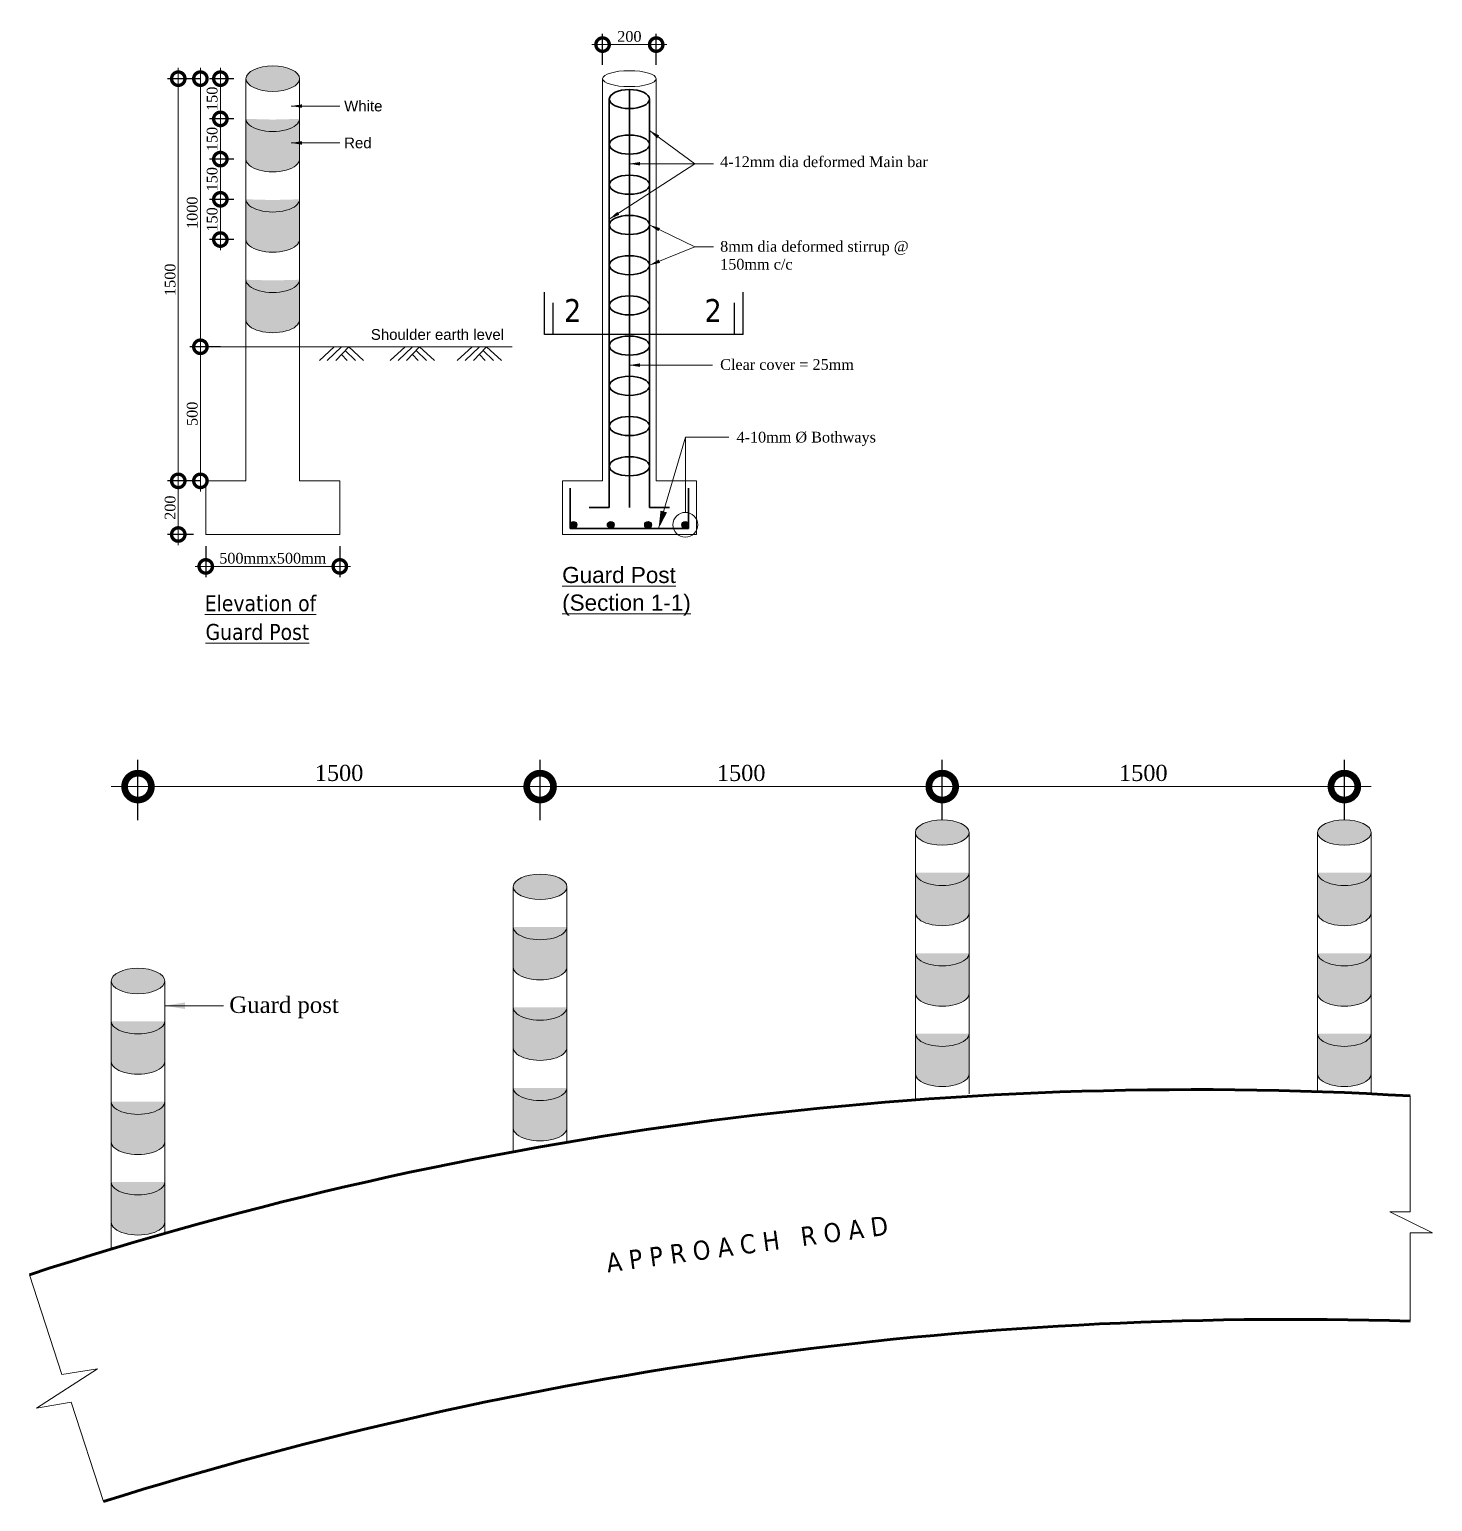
# Model space of a CAD drawing. Header units: millimetres. Extents: x -183654 to -22431, y 150806 to 371175.
# Drawn here: x -31391 to -26157, y 150806 to 156297 of the extents above; entities that cross this region are included whole.
import ezdxf

# ---------------------------------------------------------------- set-up
doc = ezdxf.new("R2010")
doc.units = ezdxf.units.MM
doc.header["$LTSCALE"] = 150
doc.header["$PDMODE"] = 35
doc.linetypes.add('CENTER', pattern=[50.8, 31.75, -6.35, 6.35, -6.35])
for name, color, linetype, lineweight in [('Bar', 5, 'Continuous', 30), ('Dimision', 7, 'Continuous', 9), ('Exta line', 70, 'Continuous', 0), ('Rod', 12, 'Continuous', 35), ('Sign', 1, 'Continuous', 18), ('Structue', 7, 'Continuous', 18), ('Text', 7, 'Continuous', 15)]:
    doc.layers.add(name, color=color, linetype=linetype, lineweight=lineweight)
doc.layers.add('Wall', color=11, linetype='Continuous')
doc.styles.add('ROMANS', font='arial.ttf', dxfattribs={"height": 200})
doc.styles.get("Standard").update_dxf_attribs({"font": 'times.ttf'})
doc.styles.add('STYLE2', font='tahoma.ttf', dxfattribs={"height": 100})
doc.dimstyles.new('ISO-25', dxfattribs={"dimtxt": 75, "dimasz": 50, "dimexe": 75, "dimexo": 45.625, "dimgap": 20, "dimtad": 1, "dimtoh": 1, "dimdec": 1, "dimdsep": 46, "dimtxsty": 'Standard', "dimblk": 'DOT', "dimcen": 300, "dimclrd": 256, "dimclre": 256, "dimclrt": 256, "dimadec": 0, "dimazin": 0, "dimtfac": 1, "dimtdec": 1, "dimtix": 1, "dimtmove": 0, "dimatfit": 3, "dimfxl": 75, "dimlwd": -1, "dimarcsym": 0})

# ---------------------------------------------------------------- blocks, each defined once
blk = doc.blocks.new('e')
at = {"layer": 'Dimision', "ltscale": 50}
for p, q in [((-109, 0), (-219, -102)), ((-54, 0), (-160, -103)), ((0, 0), (-97, -103)), ((0, 0), (110, -102)), ((-54, -58), (-12, -103)), ((-26, -27), (51, -103))]:
    blk.add_line(p, q, dxfattribs=at)
blk = doc.blocks.new('_Dot')
at = {"color": 0, "linetype": 'ByBlock', "lineweight": -2}
blk.add_line((-0.5, 0), (-1, 0), dxfattribs=at)
at = {"color": 0, "linetype": 'ByBlock', "const_width": 0.5}
blk.add_lwpolyline([(-0.25, 0, 1), (0.25, 0, 1)], format="xyb", close=True, dxfattribs=at)
blk = doc.blocks.new('_DotSmall')
at = {"color": 0, "linetype": 'ByBlock', "const_width": 0.5}
blk.add_lwpolyline([(-0.0625, 0, 1), (0.0625, 0, 1)], format="xyb", close=True, dxfattribs=at)
blk = doc.blocks.new('*D11')
at = {"layer": 'Defpoints', "color": 0, "ltscale": 10, "transparency": 16777216}
for p in [(-30583.3, 156113.4), (-30678.9, 155963.4), (-30583.3, 155963.4)]:
    blk.add_point(p, dxfattribs=at)
at = {"layer": 'Dimision', "ltscale": 10, "transparency": 16777216}
blk.add_line((-30678.9, 156153.4), (-30678.9, 155923.4), dxfattribs=at)
at = {"layer": 'Dimision', "lineweight": -2, "ltscale": 10, "transparency": 16777216}
for p, q in [((-30629, 156113.4), (-30718.9, 156113.4)), ((-30629, 155963.4), (-30718.9, 155963.4))]:
    blk.add_line(p, q, dxfattribs=at)
at = {"layer": 'Dimision', "ltscale": 10, "transparency": 16777216, "xscale": 100, "yscale": 100, "zscale": 100}
for p, rotation in [((-30678.9, 156113.4), 90), ((-30678.9, 155963.4), 270)]:
    blk.add_blockref('_DotSmall', p, dxfattribs=dict(at, rotation=rotation))
at = {"layer": 'Dimision', "ltscale": 10, "transparency": 16777216, "insert": (-30709.3, 156038.4), "char_height": 40, "attachment_point": 5, "rotation": 90}
blk.add_mtext('150', dxfattribs=at)
blk = doc.blocks.new('*D3')
at = {"layer": 'Defpoints', "color": 0, "ltscale": 10, "transparency": 16777216}
for p in [(-30583.3, 155963.4), (-30678.9, 155813.4), (-30583.3, 155813.4)]:
    blk.add_point(p, dxfattribs=at)
at = {"layer": 'Dimision', "ltscale": 10, "transparency": 16777216}
blk.add_line((-30678.9, 156003.4), (-30678.9, 155773.4), dxfattribs=at)
at = {"layer": 'Dimision', "lineweight": -2, "ltscale": 10, "transparency": 16777216}
for p, q in [((-30629, 155963.4), (-30718.9, 155963.4)), ((-30629, 155813.4), (-30718.9, 155813.4))]:
    blk.add_line(p, q, dxfattribs=at)
at = {"layer": 'Dimision', "ltscale": 10, "transparency": 16777216, "xscale": 100, "yscale": 100, "zscale": 100}
for p, rotation in [((-30678.9, 155963.4), 90), ((-30678.9, 155813.4), 270)]:
    blk.add_blockref('_DotSmall', p, dxfattribs=dict(at, rotation=rotation))
at = {"layer": 'Dimision', "ltscale": 10, "transparency": 16777216, "insert": (-30709.3, 155888.4), "char_height": 40, "attachment_point": 5, "rotation": 90}
blk.add_mtext('150', dxfattribs=at)
blk = doc.blocks.new('*D4')
at = {"layer": 'Defpoints', "color": 0, "ltscale": 10, "transparency": 16777216}
for p in [(-30583.3, 155813.4), (-30678.9, 155663.4), (-30583.3, 155663.4)]:
    blk.add_point(p, dxfattribs=at)
at = {"layer": 'Dimision', "ltscale": 10, "transparency": 16777216}
blk.add_line((-30678.9, 155853.4), (-30678.9, 155623.4), dxfattribs=at)
at = {"layer": 'Dimision', "lineweight": -2, "ltscale": 10, "transparency": 16777216}
for p, q in [((-30629, 155813.4), (-30718.9, 155813.4)), ((-30629, 155663.4), (-30718.9, 155663.4))]:
    blk.add_line(p, q, dxfattribs=at)
at = {"layer": 'Dimision', "ltscale": 10, "transparency": 16777216, "xscale": 100, "yscale": 100, "zscale": 100}
for p, rotation in [((-30678.9, 155813.4), 90), ((-30678.9, 155663.4), 270)]:
    blk.add_blockref('_DotSmall', p, dxfattribs=dict(at, rotation=rotation))
at = {"layer": 'Dimision', "ltscale": 10, "transparency": 16777216, "insert": (-30709.3, 155738.4), "char_height": 40, "attachment_point": 5, "rotation": 90}
blk.add_mtext('150', dxfattribs=at)
blk = doc.blocks.new('*D5')
at = {"layer": 'Defpoints', "color": 0, "ltscale": 10, "transparency": 16777216}
for p in [(-30583.3, 155663.4), (-30678.9, 155513.4), (-30583.3, 155513.4)]:
    blk.add_point(p, dxfattribs=at)
at = {"layer": 'Dimision', "lineweight": -2, "ltscale": 10, "transparency": 16777216}
for p, q in [((-30629, 155663.4), (-30718.9, 155663.4)), ((-30629, 155513.4), (-30718.9, 155513.4))]:
    blk.add_line(p, q, dxfattribs=at)
at = {"layer": 'Dimision', "ltscale": 10, "transparency": 16777216}
blk.add_line((-30678.9, 155703.4), (-30678.9, 155473.4), dxfattribs=at)
at = {"layer": 'Dimision', "ltscale": 10, "transparency": 16777216, "xscale": 100, "yscale": 100, "zscale": 100}
for p, rotation in [((-30678.9, 155663.4), 90), ((-30678.9, 155513.4), 270)]:
    blk.add_blockref('_DotSmall', p, dxfattribs=dict(at, rotation=rotation))
at = {"layer": 'Dimision', "ltscale": 10, "transparency": 16777216, "insert": (-30709.3, 155588.4), "char_height": 40, "attachment_point": 5, "rotation": 90}
blk.add_mtext('150', dxfattribs=at)
blk = doc.blocks.new('*D6')
at = {"layer": 'Defpoints', "color": 0, "ltscale": 10, "transparency": 16777216}
for p in [(-30726.1, 156113.4), (-30835.9, 154613.4), (-30733.3, 154613.4)]:
    blk.add_point(p, dxfattribs=at)
at = {"layer": 'Dimision', "ltscale": 10, "transparency": 16777216}
blk.add_line((-30835.9, 156153.4), (-30835.9, 154573.4), dxfattribs=at)
at = {"layer": 'Dimision', "lineweight": -2, "ltscale": 10, "transparency": 16777216}
for p, q in [((-30771.7, 156113.4), (-30875.9, 156113.4)), ((-30779, 154613.4), (-30875.9, 154613.4))]:
    blk.add_line(p, q, dxfattribs=at)
at = {"layer": 'Dimision', "ltscale": 10, "transparency": 16777216, "xscale": 100, "yscale": 100, "zscale": 100}
for p, rotation in [((-30835.9, 156113.4), 90), ((-30835.9, 154613.4), 270)]:
    blk.add_blockref('_DotSmall', p, dxfattribs=dict(at, rotation=rotation))
at = {"layer": 'Dimision', "ltscale": 10, "transparency": 16777216, "insert": (-30866.2, 155363.4), "char_height": 40, "attachment_point": 5, "rotation": 90}
blk.add_mtext('1500', dxfattribs=at)
blk = doc.blocks.new('*D7')
at = {"layer": 'Defpoints', "color": 0, "ltscale": 10, "transparency": 16777216}
for p in [(-30733.3, 154613.4), (-30835.9, 154413.4), (-30733.3, 154413.4)]:
    blk.add_point(p, dxfattribs=at)
at = {"layer": 'Dimision', "ltscale": 10, "transparency": 16777216}
blk.add_line((-30835.9, 154653.4), (-30835.9, 154373.4), dxfattribs=at)
at = {"layer": 'Dimision', "lineweight": -2, "ltscale": 10, "transparency": 16777216}
for p, q in [((-30779, 154613.4), (-30875.9, 154613.4)), ((-30779, 154413.4), (-30875.9, 154413.4))]:
    blk.add_line(p, q, dxfattribs=at)
at = {"layer": 'Dimision', "ltscale": 10, "transparency": 16777216, "xscale": 100, "yscale": 100, "zscale": 100}
for p, rotation in [((-30835.9, 154613.4), 90), ((-30835.9, 154413.4), 270)]:
    blk.add_blockref('_DotSmall', p, dxfattribs=dict(at, rotation=rotation))
at = {"layer": 'Dimision', "ltscale": 10, "transparency": 16777216, "insert": (-30866.2, 154513.4), "char_height": 40, "attachment_point": 5, "rotation": 90}
blk.add_mtext('200', dxfattribs=at)
blk = doc.blocks.new('*D12')
at = {"layer": 'Defpoints', "color": 0, "ltscale": 10, "transparency": 16777216}
for p in [(-30733.3, 154438.8), (-30233.3, 154438.8), (-30233.3, 154294.3)]:
    blk.add_point(p, dxfattribs=at)
at = {"layer": 'Dimision', "lineweight": -2, "ltscale": 10, "transparency": 16777216}
for p, q in [((-30733.3, 154369.3), (-30733.3, 154254.3)), ((-30233.3, 154369.3), (-30233.3, 154254.3))]:
    blk.add_line(p, q, dxfattribs=at)
at = {"layer": 'Dimision', "ltscale": 10, "transparency": 16777216}
blk.add_line((-30773.3, 154294.3), (-30193.3, 154294.3), dxfattribs=at)
at = {"layer": 'Dimision', "ltscale": 10, "transparency": 16777216, "xscale": 100, "yscale": 100, "zscale": 100, "rotation": 180}
blk.add_blockref('_DotSmall', (-30733.3, 154294.3), dxfattribs=at)
at = {"layer": 'Dimision', "ltscale": 10, "transparency": 16777216, "xscale": 100, "yscale": 100, "zscale": 100}
blk.add_blockref('_DotSmall', (-30233.3, 154294.3), dxfattribs=at)
at = {"layer": 'Dimision', "ltscale": 10, "transparency": 16777216, "insert": (-30483.3, 154324.6), "char_height": 40, "attachment_point": 5}
blk.add_mtext('500mmx500mm', dxfattribs=at)
blk = doc.blocks.new('*D13')
at = {"layer": 'Defpoints', "color": 0, "ltscale": 10, "transparency": 16777216}
for p in [(-30726.1, 156113.4), (-30753.3, 155113.4), (-30510.3, 155113.4)]:
    blk.add_point(p, dxfattribs=at)
at = {"layer": 'Dimision', "ltscale": 10, "transparency": 16777216}
blk.add_line((-30753.3, 156153.4), (-30753.3, 155073.4), dxfattribs=at)
at = {"layer": 'Dimision', "lineweight": -2, "ltscale": 10, "transparency": 16777216}
for p, q in [((-30753.3, 156113.4), (-30793.3, 156113.4)), ((-30678.3, 155113.4), (-30793.3, 155113.4))]:
    blk.add_line(p, q, dxfattribs=at)
at = {"layer": 'Dimision', "ltscale": 10, "transparency": 16777216, "xscale": 100, "yscale": 100, "zscale": 100}
for p, rotation in [((-30753.3, 156113.4), 90), ((-30753.3, 155113.4), 270)]:
    blk.add_blockref('_DotSmall', p, dxfattribs=dict(at, rotation=rotation))
at = {"layer": 'Dimision', "ltscale": 10, "transparency": 16777216, "insert": (-30783.6, 155613.4), "char_height": 40, "attachment_point": 5, "rotation": 90}
blk.add_mtext('1000', dxfattribs=at)
blk = doc.blocks.new('*D14')
at = {"layer": 'Defpoints', "color": 0, "ltscale": 10, "transparency": 16777216}
for p in [(-30510.3, 155113.4), (-30753.3, 154613.4), (-30733.3, 154613.4)]:
    blk.add_point(p, dxfattribs=at)
at = {"layer": 'Dimision', "lineweight": -2, "ltscale": 10, "transparency": 16777216}
for p, q in [((-30678.3, 155113.4), (-30793.3, 155113.4)), ((-30753.3, 154613.4), (-30793.3, 154613.4))]:
    blk.add_line(p, q, dxfattribs=at)
at = {"layer": 'Dimision', "ltscale": 10, "transparency": 16777216}
blk.add_line((-30753.3, 155153.4), (-30753.3, 154573.4), dxfattribs=at)
at = {"layer": 'Dimision', "ltscale": 10, "transparency": 16777216, "xscale": 100, "yscale": 100, "zscale": 100}
for p, rotation in [((-30753.3, 155113.4), 90), ((-30753.3, 154613.4), 270)]:
    blk.add_blockref('_DotSmall', p, dxfattribs=dict(at, rotation=rotation))
at = {"layer": 'Dimision', "ltscale": 10, "transparency": 16777216, "insert": (-30783.6, 154863.4), "char_height": 40, "attachment_point": 5, "rotation": 90}
blk.add_mtext('500', dxfattribs=at)
blk = doc.blocks.new('*D8')
at = {"layer": 'Defpoints', "color": 0, "ltscale": 10, "transparency": 16777216}
for p in [(-29486.1, 153473.1), (-30986.1, 153302), (-29486.1, 153302)]:
    blk.add_point(p, dxfattribs=at)
at = {"layer": 'Dimision', "lineweight": -2, "ltscale": 10, "transparency": 16777216}
for p, q in [((-30986.1, 153348.1), (-30986.1, 153573.1)), ((-29486.1, 153348.1), (-29486.1, 153573.1))]:
    blk.add_line(p, q, dxfattribs=at)
at = {"layer": 'Dimision', "ltscale": 10, "transparency": 16777216}
blk.add_line((-31086.1, 153473.1), (-29386.1, 153473.1), dxfattribs=at)
at = {"layer": 'Dimision', "ltscale": 10, "transparency": 16777216, "xscale": 200, "yscale": 200, "zscale": 200, "rotation": 180}
blk.add_blockref('_DotSmall', (-30986.1, 153473.1), dxfattribs=at)
at = {"layer": 'Dimision', "ltscale": 10, "transparency": 16777216, "xscale": 200, "yscale": 200, "zscale": 200}
blk.add_blockref('_DotSmall', (-29486.1, 153473.1), dxfattribs=at)
at = {"layer": 'Dimision', "ltscale": 10, "transparency": 16777216, "insert": (-30236.1, 153523.6), "char_height": 60, "attachment_point": 5}
blk.add_mtext('1500', dxfattribs=at)
blk = doc.blocks.new('*D9')
at = {"layer": 'Defpoints', "color": 0, "ltscale": 10, "transparency": 16777216}
for p in [(-27986.1, 153473.1), (-29486.1, 153302), (-27986.1, 153302.1)]:
    blk.add_point(p, dxfattribs=at)
at = {"layer": 'Dimision', "lineweight": -2, "ltscale": 10, "transparency": 16777216}
for p, q in [((-29486.1, 153348.1), (-29486.1, 153573.1)), ((-27986.1, 153348.1), (-27986.1, 153573.1))]:
    blk.add_line(p, q, dxfattribs=at)
at = {"layer": 'Dimision', "ltscale": 10, "transparency": 16777216}
blk.add_line((-29586.1, 153473.1), (-27886.1, 153473.1), dxfattribs=at)
at = {"layer": 'Dimision', "ltscale": 10, "transparency": 16777216, "xscale": 200, "yscale": 200, "zscale": 200, "rotation": 180}
blk.add_blockref('_DotSmall', (-29486.1, 153473.1), dxfattribs=at)
at = {"layer": 'Dimision', "ltscale": 10, "transparency": 16777216, "xscale": 200, "yscale": 200, "zscale": 200}
blk.add_blockref('_DotSmall', (-27986.1, 153473.1), dxfattribs=at)
at = {"layer": 'Dimision', "ltscale": 10, "transparency": 16777216, "insert": (-28736.1, 153523.6), "char_height": 60, "attachment_point": 5}
blk.add_mtext('1500', dxfattribs=at)
blk = doc.blocks.new('*D10')
at = {"layer": 'Defpoints', "color": 0, "ltscale": 10, "transparency": 16777216}
for p in [(-26486.1, 153473.1), (-27986.1, 153302.1), (-26486.1, 153089.4)]:
    blk.add_point(p, dxfattribs=at)
at = {"layer": 'Dimision', "lineweight": -2, "ltscale": 10, "transparency": 16777216}
for p, q in [((-27986.1, 153348.1), (-27986.1, 153573.1)), ((-26486.1, 153348.1), (-26486.1, 153573.1))]:
    blk.add_line(p, q, dxfattribs=at)
at = {"layer": 'Dimision', "ltscale": 10, "transparency": 16777216}
blk.add_line((-28086.1, 153473.1), (-26386.1, 153473.1), dxfattribs=at)
at = {"layer": 'Dimision', "ltscale": 10, "transparency": 16777216, "xscale": 200, "yscale": 200, "zscale": 200, "rotation": 180}
blk.add_blockref('_DotSmall', (-27986.1, 153473.1), dxfattribs=at)
at = {"layer": 'Dimision', "ltscale": 10, "transparency": 16777216, "xscale": 200, "yscale": 200, "zscale": 200}
blk.add_blockref('_DotSmall', (-26486.1, 153473.1), dxfattribs=at)
at = {"layer": 'Dimision', "ltscale": 10, "transparency": 16777216, "insert": (-27236.1, 153523.6), "char_height": 60, "attachment_point": 5}
blk.add_mtext('1500', dxfattribs=at)
blk = doc.blocks.new('*D17')
at = {"layer": 'Defpoints', "color": 0, "ltscale": 10, "transparency": 16777216}
for p in [(-29053.1, 156240.5), (-29253.1, 156113.4), (-29053.1, 156113.4)]:
    blk.add_point(p, dxfattribs=at)
at = {"layer": 'Dimision', "lineweight": -2, "ltscale": 10, "transparency": 16777216}
for p, q in [((-29253.1, 156165.5), (-29253.1, 156280.5)), ((-29053.1, 156165.5), (-29053.1, 156280.5))]:
    blk.add_line(p, q, dxfattribs=at)
at = {"layer": 'Dimision', "ltscale": 10, "transparency": 16777216}
blk.add_line((-29293.1, 156240.5), (-29013.1, 156240.5), dxfattribs=at)
at = {"layer": 'Dimision', "ltscale": 10, "transparency": 16777216, "xscale": 100, "yscale": 100, "zscale": 100, "rotation": 180}
blk.add_blockref('_DotSmall', (-29253.1, 156240.5), dxfattribs=at)
at = {"layer": 'Dimision', "ltscale": 10, "transparency": 16777216, "xscale": 100, "yscale": 100, "zscale": 100}
blk.add_blockref('_DotSmall', (-29053.1, 156240.5), dxfattribs=at)
at = {"layer": 'Dimision', "ltscale": 10, "transparency": 16777216, "insert": (-29153.1, 156270.8), "char_height": 40, "attachment_point": 5}
blk.add_mtext('200', dxfattribs=at)

msp = doc.modelspace()

# ---------------------------------------------------------------- hatches: boundary and pattern name
at = {"layer": 'Bar'}
for points in [[(-29349.22, 154449.63, 1), (-29374.22, 154449.63, 1)], [(-29235.16, 154449.63, -1), (-29210.16, 154449.63, -1)], [(-29096.1, 154449.63, -1), (-29071.1, 154449.63, -1)], [(-28957.04, 154449.63, -1), (-28932.04, 154449.63, -1)]]:
    msp.add_hatch(color=256, dxfattribs=at).paths.add_polyline_path(points)
at = {"layer": 'Sign', "ltscale": 10}
h = msp.add_hatch(color=256, dxfattribs=at)
edge = h.paths.add_edge_path()
edge.add_ellipse((-30483.34, 156113.44), major_axis=(-100, 0), ratio=0.4738701, start_angle=0, end_angle=360)
h = msp.add_hatch(color=256, dxfattribs=at)
edge = h.paths.add_edge_path()
edge.add_ellipse((-30483.34, 155963.44), major_axis=(-100, 0), ratio=0.4738701, start_angle=0, end_angle=180, ccw=False)
edge.add_line((-30583.34, 155958.2), (-30583.34, 155813.44))
edge.add_ellipse((-30483.34, 155813.44), major_axis=(-100, 0), ratio=0.4738701, start_angle=0, end_angle=180)
edge.add_line((-30383.34, 155813.44), (-30383.34, 155958.2))
h = msp.add_hatch(color=256, dxfattribs=at)
edge = h.paths.add_edge_path()
edge.add_ellipse((-30483.34, 155663.44), major_axis=(-100, 0), ratio=0.4738701, start_angle=0, end_angle=180, ccw=False)
edge.add_line((-30583.34, 155658.2), (-30583.34, 155513.44))
edge.add_ellipse((-30483.34, 155513.44), major_axis=(-100, 0), ratio=0.4738701, start_angle=0, end_angle=180)
edge.add_line((-30383.34, 155513.44), (-30383.34, 155658.2))
h = msp.add_hatch(color=256, dxfattribs=at)
edge = h.paths.add_edge_path()
edge.add_ellipse((-30483.34, 155363.44), major_axis=(-100, 0), ratio=0.4738701, start_angle=0, end_angle=180, ccw=False)
edge.add_line((-30583.34, 155358.2), (-30583.34, 155213.44))
edge.add_ellipse((-30483.34, 155213.44), major_axis=(-100, 0), ratio=0.4738701, start_angle=0, end_angle=180)
edge.add_line((-30383.34, 155213.44), (-30383.34, 155358.2))
h = msp.add_hatch(color=256, dxfattribs=at)
edge = h.paths.add_edge_path()
edge.add_ellipse((-27986.11, 153301.73), major_axis=(-100, 0), ratio=0.4738701, start_angle=0, end_angle=360)
h = msp.add_hatch(color=256, dxfattribs=at)
edge = h.paths.add_edge_path()
edge.add_ellipse((-26486.11, 153301.73), major_axis=(-100, 0), ratio=0.4738701, start_angle=0, end_angle=360)
h = msp.add_hatch(color=256, dxfattribs=at)
edge = h.paths.add_edge_path()
edge.add_ellipse((-29486.11, 153099.42), major_axis=(-100, 0), ratio=0.4738701, start_angle=0, end_angle=360)
h = msp.add_hatch(color=256, dxfattribs=at)
edge = h.paths.add_edge_path()
edge.add_ellipse((-27986.11, 153151.73), major_axis=(-100, 0), ratio=0.4738701, start_angle=0, end_angle=180, ccw=False)
edge.add_line((-28086.11, 153148.81), (-28086.11, 153001.73))
edge.add_ellipse((-27986.11, 153001.73), major_axis=(-100, 0), ratio=0.4738701, start_angle=0, end_angle=180)
edge.add_line((-27886.11, 153001.73), (-27886.11, 153151.73))
h = msp.add_hatch(color=256, dxfattribs=at)
edge = h.paths.add_edge_path()
edge.add_ellipse((-26486.11, 153151.73), major_axis=(-100, 0), ratio=0.4738701, start_angle=0, end_angle=180, ccw=False)
edge.add_line((-26586.11, 153148.81), (-26586.11, 153001.73))
edge.add_ellipse((-26486.11, 153001.73), major_axis=(-100, 0), ratio=0.4738701, start_angle=0, end_angle=180)
edge.add_line((-26386.11, 153001.73), (-26386.11, 153151.73))
h = msp.add_hatch(color=256, dxfattribs=at)
edge = h.paths.add_edge_path()
edge.add_ellipse((-29486.11, 152949.42), major_axis=(-100, 0), ratio=0.4738701, start_angle=0, end_angle=180, ccw=False)
edge.add_line((-29586.11, 152946.5), (-29586.11, 152799.42))
edge.add_ellipse((-29486.11, 152799.42), major_axis=(-100, 0), ratio=0.4738701, start_angle=0, end_angle=180)
edge.add_line((-29386.11, 152799.42), (-29386.11, 152949.42))
h = msp.add_hatch(color=256, dxfattribs=at)
edge = h.paths.add_edge_path()
edge.add_ellipse((-27986.11, 152851.73), major_axis=(-100, 0), ratio=0.4738701, start_angle=0, end_angle=180, ccw=False)
edge.add_line((-28086.11, 152848.81), (-28086.11, 152701.73))
edge.add_ellipse((-27986.11, 152701.73), major_axis=(-100, 0), ratio=0.4738701, start_angle=0, end_angle=180)
edge.add_line((-27886.11, 152701.73), (-27886.11, 152851.73))
h = msp.add_hatch(color=256, dxfattribs=at)
edge = h.paths.add_edge_path()
edge.add_ellipse((-26486.11, 152851.73), major_axis=(-100, 0), ratio=0.4738701, start_angle=0, end_angle=180, ccw=False)
edge.add_line((-26586.11, 152848.81), (-26586.11, 152701.73))
edge.add_ellipse((-26486.11, 152701.73), major_axis=(-100, 0), ratio=0.4738701, start_angle=0, end_angle=180)
edge.add_line((-26386.11, 152701.73), (-26386.11, 152851.73))
h = msp.add_hatch(color=256, dxfattribs=at)
edge = h.paths.add_edge_path()
edge.add_ellipse((-30986.11, 152748.01), major_axis=(-100, 0), ratio=0.4738701, start_angle=0, end_angle=360)
h = msp.add_hatch(color=256, dxfattribs=at)
edge = h.paths.add_edge_path()
edge.add_ellipse((-29486.11, 152649.42), major_axis=(-100, 0), ratio=0.4738701, start_angle=0, end_angle=180, ccw=False)
edge.add_line((-29586.11, 152646.5), (-29586.11, 152499.42))
edge.add_ellipse((-29486.11, 152499.42), major_axis=(-100, 0), ratio=0.4738701, start_angle=0, end_angle=180)
edge.add_line((-29386.11, 152499.42), (-29386.11, 152649.42))
h = msp.add_hatch(color=256, dxfattribs=at)
edge = h.paths.add_edge_path()
edge.add_ellipse((-30986.11, 152598.01), major_axis=(-100, 0), ratio=0.4738701, start_angle=0, end_angle=180, ccw=False)
edge.add_line((-31086.11, 152595.09), (-31086.11, 152448.01))
edge.add_ellipse((-30986.11, 152448.01), major_axis=(-100, 0), ratio=0.4738701, start_angle=0, end_angle=180)
edge.add_line((-30886.11, 152448.01), (-30886.11, 152598.01))
h = msp.add_hatch(color=256, dxfattribs=at)
edge = h.paths.add_edge_path()
edge.add_ellipse((-27986.11, 152551.73), major_axis=(-100, 0), ratio=0.4738701, start_angle=0, end_angle=180, ccw=False)
edge.add_line((-28086.11, 152548.81), (-28086.11, 152401.73))
edge.add_ellipse((-27986.11, 152401.73), major_axis=(-100, 0), ratio=0.4738701, start_angle=0, end_angle=180)
edge.add_line((-27886.11, 152401.73), (-27886.11, 152551.73))
h = msp.add_hatch(color=256, dxfattribs=at)
edge = h.paths.add_edge_path()
edge.add_ellipse((-26486.11, 152551.73), major_axis=(-100, 0), ratio=0.4738701, start_angle=0, end_angle=180, ccw=False)
edge.add_line((-26586.11, 152548.81), (-26586.11, 152401.73))
edge.add_ellipse((-26486.11, 152401.73), major_axis=(-100, 0), ratio=0.4738701, start_angle=0, end_angle=180)
edge.add_line((-26386.11, 152401.73), (-26386.11, 152551.73))
h = msp.add_hatch(color=256, dxfattribs=at)
edge = h.paths.add_edge_path()
edge.add_ellipse((-29486.11, 152349.42), major_axis=(-100, 0), ratio=0.4738701, start_angle=0, end_angle=180, ccw=False)
edge.add_line((-29586.11, 152346.5), (-29586.11, 152199.42))
edge.add_ellipse((-29486.11, 152199.42), major_axis=(-100, 0), ratio=0.4738701, start_angle=0, end_angle=180)
edge.add_line((-29386.11, 152199.42), (-29386.11, 152349.42))
h = msp.add_hatch(color=256, dxfattribs=at)
edge = h.paths.add_edge_path()
edge.add_ellipse((-30986.11, 152298.01), major_axis=(-100, 0), ratio=0.4738701, start_angle=0, end_angle=180, ccw=False)
edge.add_line((-31086.11, 152295.09), (-31086.11, 152148.01))
edge.add_ellipse((-30986.11, 152148.01), major_axis=(-100, 0), ratio=0.4738701, start_angle=0, end_angle=180)
edge.add_line((-30886.11, 152148.01), (-30886.11, 152298.01))
h = msp.add_hatch(color=256, dxfattribs=at)
edge = h.paths.add_edge_path()
edge.add_ellipse((-30986.11, 151998.01), major_axis=(-100, 0), ratio=0.4738701, start_angle=0, end_angle=180, ccw=False)
edge.add_line((-31086.11, 151995.09), (-31086.11, 151848.01))
edge.add_ellipse((-30986.11, 151848.01), major_axis=(-100, 0), ratio=0.4738701, start_angle=0, end_angle=180)
edge.add_line((-30886.11, 151848.01), (-30886.11, 151998.01))

# ---------------------------------------------------------------- linework, layer by layer
at = {"layer": 'Bar'}
for centre in [(-29361.72, 154449.63), (-29222.66, 154449.63), (-29083.6, 154449.63), (-28944.54, 154449.63)]:
    msp.add_circle(centre, 12.5, dxfattribs=at)
at = {"layer": 'Dimision'}
for points in [[(-29044.08, 154435.95), (-28944.4, 154776.25), (-28782.07, 154776.25)], [(-28944.1, 154495.83), (-28944.4, 154776.25), (-28817.22, 154776.25)]]:
    msp.add_lwpolyline(points, dxfattribs=at)
msp.add_circle((-28944.54, 154449.63), 46.21, dxfattribs=at)
at = {"layer": 'Exta line', "color": 0}
msp.add_solid([(-29012.78, 154495.79), (-29044.08, 154435.95), (-29036.9, 154502.35)], dxfattribs=at)
at = {"layer": 'Rod', "ltscale": 10}
for p, q in [((-29153.13, 154514.25), (-29153.13, 156072.93)), ((-29228.13, 154513.78), (-29228.13, 156037.39)), ((-29078.13, 154513.78), (-29078.13, 156037.39)), ((-29374.15, 154435.95), (-29374.15, 154585.95)), ((-28932.1, 154435.95), (-28932.1, 154585.95)), ((-29228.13, 154513.78), (-29303.13, 154513.78)), ((-29003.13, 154513.78), (-29078.13, 154513.78)), ((-28932.1, 154435.95), (-29374.15, 154435.95))]:
    msp.add_line(p, q, dxfattribs=at)
for centre in [(-29153.13, 156037.39), (-29153.13, 155867.71), (-29153.13, 155717.71), (-29153.13, 155567.71), (-29153.13, 155417.71), (-29153.13, 155267.71), (-29153.13, 155117.71), (-29153.13, 154967.71), (-29153.13, 154817.71), (-29153.13, 154667.71)]:
    msp.add_ellipse(centre, major_axis=(-75, 0), ratio=0.4738701, dxfattribs=at)
at = {"layer": 'Sign', "ltscale": 10}
for centre in [(-27986.11, 153151.73), (-26486.11, 153151.73), (-27986.11, 153001.73), (-26486.11, 153001.73), (-29486.11, 152949.42), (-27986.11, 152851.73), (-26486.11, 152851.73), (-29486.11, 152799.42), (-27986.11, 152701.73), (-27986.11, 152701.73), (-26486.11, 152701.73), (-26486.11, 152701.73), (-29486.11, 152649.42), (-30986.11, 152598.01), (-27986.11, 152551.73), (-27986.11, 152551.73), (-26486.11, 152551.73), (-26486.11, 152551.73), (-29486.11, 152499.42), (-29486.11, 152499.42), (-30986.11, 152448.01), (-27986.11, 152401.73), (-27986.11, 152401.73), (-26486.11, 152401.73), (-26486.11, 152401.73), (-29486.11, 152349.42), (-29486.11, 152349.42), (-30986.11, 152298.01), (-29486.11, 152199.42), (-29486.11, 152199.42), (-30986.11, 152148.01), (-30986.11, 152148.01), (-30986.11, 151998.01), (-30986.11, 151998.01), (-30986.11, 151848.01), (-30986.11, 151848.01)]:
    msp.add_ellipse(centre, major_axis=(-100, 0), ratio=0.4738701, start_param=0, end_param=3.1415927, dxfattribs=at)
at = {"layer": 'Structue', "ltscale": 10}
for p, q in [((-30583.34, 154613.44), (-30583.34, 156113.44)), ((-30383.34, 154613.44), (-30383.34, 156113.44)), ((-29253.13, 154613.44), (-29253.13, 156113.44)), ((-29053.13, 154613.44), (-29053.13, 156113.44)), ((-29589.91, 155113.44), (-30793.25, 155113.44)), ((-30733.34, 154413.44), (-30733.34, 154613.44)), ((-30583.34, 154613.44), (-30733.34, 154613.44)), ((-30233.34, 154613.44), (-30383.34, 154613.44)), ((-30233.34, 154413.44), (-30233.34, 154613.44)), ((-29403.13, 154413.44), (-29403.13, 154613.44)), ((-29253.13, 154613.44), (-29403.13, 154613.44)), ((-28903.13, 154613.44), (-29053.13, 154613.44)), ((-28903.13, 154413.44), (-28903.13, 154613.44)), ((-30233.34, 154413.44), (-30733.34, 154413.44)), ((-28903.13, 154413.44), (-29403.13, 154413.44)), ((-28086.11, 152304.58), (-28086.11, 153301.73)), ((-27886.11, 152327.19), (-27886.11, 153301.73)), ((-26586.11, 152335.27), (-26586.11, 153301.73)), ((-26386.11, 152327.19), (-26386.11, 153301.73)), ((-29586.11, 152111.22), (-29586.11, 153099.42)), ((-29386.11, 152146.59), (-29386.11, 153099.42)), ((-31086.11, 151748.14), (-31086.11, 152748.01)), ((-30886.11, 151806.79), (-30886.11, 152748.01)), ((-26240.58, 152319.51), (-26240.58, 151886.76)), ((-26240.58, 151808.56), (-26240.58, 151479.01)), ((-31269.56, 151280.4), (-31391.01, 151652.45)), ((-31114.86, 150806.5), (-31235.84, 151177.11))]:
    msp.add_line(p, q, dxfattribs=at)
at = {"layer": 'Structue', "lineweight": 60, "ltscale": 10}
for points in [[(-31391.01, 151652.45, -0.0936362), (-26240.58, 152319.51)], [(-31114.86, 150806.5, -0.0840281), (-26240.58, 151479.01)]]:
    msp.add_lwpolyline(points, format="xyb", dxfattribs=at)
at = {"layer": 'Structue', "ltscale": 10}
for points in [[(-26240.58, 152319.51), (-26240.58, 151886.76), (-26316.83, 151886.76), (-26157.17, 151808.56), (-26240.58, 151808.56)], [(-31269.56, 151280.4), (-31136.55, 151301.56), (-31364.17, 151154.24), (-31235.84, 151177.11)]]:
    msp.add_lwpolyline(points, dxfattribs=at)
for centre in [(-30483.34, 156113.44), (-27986.11, 153301.73), (-26486.11, 153301.73), (-29486.11, 153099.42), (-30986.11, 152748.01)]:
    msp.add_ellipse(centre, major_axis=(-100, 0), ratio=0.4738701, dxfattribs=at)
at = {"layer": 'Structue', "ltscale": 10, "extrusion": (0, 0, -1)}
msp.add_ellipse((-29153.13, 156113.44), major_axis=(-100, 0), ratio=0.297545, dxfattribs=at)
at = {"layer": 'Structue', "ltscale": 10}
for centre in [(-30483.34, 155963.44), (-30483.34, 155813.44), (-30483.34, 155663.44), (-30483.34, 155513.44), (-30483.34, 155513.44), (-30483.34, 155363.44), (-30483.34, 155213.44)]:
    msp.add_ellipse(centre, major_axis=(-100, 0), ratio=0.4738701, start_param=0, end_param=3.1415927, dxfattribs=at)
at = {"layer": 'Wall', "color": 5}
for p, q in [((-29469.2, 155158.85), (-29469.2, 155317.15)), ((-29436.87, 155158.85), (-29436.87, 155276.79)), ((-28761.01, 155158.85), (-28761.01, 155276.79)), ((-28728.68, 155158.85), (-28728.68, 155317.15))]:
    msp.add_line(p, q, dxfattribs=at)
at = {"layer": 'Wall', "linetype": 'CENTER', "ltscale": 6}
msp.add_line((-28728.68, 155158.85), (-29469.2, 155158.85), dxfattribs=at)

# ---------------------------------------------------------------- block references
at = {"layer": 'Structue', "ltscale": 10, "xscale": 0.5, "yscale": 0.5, "zscale": 0.5}
for p in [(-30200.14, 155113.32), (-29935.52, 155113.32), (-29685.59, 155113.32)]:
    msp.add_blockref('e', p, dxfattribs=at)

# ---------------------------------------------------------------- texts
at = {"layer": 'Text', "style": 'ROMANS'}
for s, p in [('White', (-30217.02, 155991.45)), ('Red', (-30217.02, 155853.96)), ('Shoulder earth level', (-30117.54, 155139.31))]:
    msp.add_text(s, height=40, dxfattribs=at).set_placement(p)
at = {"layer": 'Text', "color": 6, "style": 'STYLE2'}
for p in [(-29396.66, 155206.37), (-28872.61, 155206.37)]:
    msp.add_text('2', height=85, dxfattribs=at).set_placement(p)
at = {"layer": 'Text'}
msp.add_text('4-10mm %%C Bothways', height=40, dxfattribs=at).set_placement((-28753.67, 154756.46))
at = {"layer": 'Text', "color": 7, "style": 'STYLE2'}
for s, p in [('%%UElevation of', (-30737.18, 154127.22)), ('%%UGuard Post', (-30734.22, 154020.24))]:
    msp.add_text(s, height=59.5, dxfattribs=at).set_placement(p)
at = {"layer": 'Text', "color": 4, "style": 'STYLE2'}
msp.add_text('A P P R O A C H   R O A D', height=71.4, rotation=7.67339, dxfattribs=at).set_placement((-29234.07, 151660.89))
at = {"layer": 'Text', "attachment_point": 1}
for s, width, insert, char_height in [('4-12mm dia deformed Main bar', 936.0758, (-28814.61, 155823.63), 40), ('8mm dia deformed stirrup @ 150mm c/c', 704.2218, (-28814.61, 155508.01), 40), ('Clear cover = 25mm', 936.0758, (-28814.61, 155067.3), 40), ('Guard post', 446.1522, (-30645.46, 152690.04), 61.2)]:
    msp.add_mtext_dynamic_manual_height_columns(s, width=width, gutter_width=625, heights=[0], dxfattribs=dict(at, insert=insert, char_height=char_height))
at = {"layer": 'Text', "ltscale": 50, "char_height": 60, "width": 101400, "attachment_point": 1}
for s, insert in [('{\\fArial|b0|i0|c0|p34;\\LGuard Post}', (-29403.88, 154292.39)), ('{\\fArial|b0|i0|c0|p34;\\L(Section 1-1)}', (-29403.88, 154189.27))]:
    msp.add_mtext(s, dxfattribs=dict(at, insert=insert))

# ---------------------------------------------------------------- dimensions: what is measured, and where the dimension line sits
at = {"layer": 'Dimision', "ltscale": 10}
for base, p1, p2, override, picture, middle in [((-29053.13, 156240.45), (-29253.13, 156113.44), (-29053.13, 156113.44), {"dimtxt": 40, "dimasz": 100, "dimexe": 40, "dimgap": 10, "dimblk1": 'DotSmall', "dimblk2": 'DotSmall', "dimsah": 1, "dimdle": 40, "dimfxlon": 1}, '*D17', (-29153.13, 156270.8)), ((-29486.11, 153473.09), (-30986.11, 153302.01), (-29486.11, 153302.01), {"dimtxt": 60, "dimasz": 200, "dimexe": 100, "dimblk1": 'DotSmall', "dimblk2": 'DotSmall', "dimsah": 1, "dimdle": 100, "dimfxl": 125, "dimfxlon": 1}, '*D8', (-30236.11, 153523.61)), ((-27986.11, 153473.09), (-29486.11, 153302.01), (-27986.11, 153302.15), {"dimtxt": 60, "dimasz": 200, "dimexe": 100, "dimblk1": 'DotSmall', "dimblk2": 'DotSmall', "dimsah": 1, "dimdle": 100, "dimfxl": 125, "dimfxlon": 1}, '*D9', (-28736.11, 153523.61)), ((-26486.11, 153473.09), (-27986.11, 153302.15), (-26486.11, 153089.37), {"dimtxt": 60, "dimasz": 200, "dimexe": 100, "dimblk1": 'DotSmall', "dimblk2": 'DotSmall', "dimsah": 1, "dimdle": 100, "dimfxl": 125, "dimfxlon": 1}, '*D10', (-27236.11, 153523.61))]:
    dim = msp.add_linear_dim(base=base, p1=p1, p2=p2, dimstyle='ISO-25', override=override, dxfattribs=at)
    dim.commit()
    dim.dimension.update_dxf_attribs({"geometry": picture, "text_midpoint": middle})
for base, p1, p2, override, picture, middle in [((-30835.87, 154613.44), (-30726.1, 156113.44), (-30733.34, 154613.44), {"dimtxt": 40, "dimasz": 100, "dimexe": 40, "dimgap": 10, "dimblk1": 'DotSmall', "dimblk2": 'DotSmall', "dimsah": 1, "dimdle": 40, "dimfxlon": 1}, '*D6', (-30866.21, 155363.44)), ((-30753.25, 155113.44), (-30726.1, 156113.44), (-30510.34, 155113.44), {"dimtxt": 40, "dimasz": 100, "dimexe": 40, "dimgap": 10, "dimblk1": 'DotSmall', "dimblk2": 'DotSmall', "dimsah": 1, "dimdle": 40, "dimfxlon": 1}, '*D13', (-30783.6, 155613.44)), ((-30678.94, 155963.44), (-30583.34, 156113.44), (-30583.34, 155963.44), {"dimtxt": 40, "dimasz": 100, "dimexe": 40, "dimgap": 10, "dimblk1": 'DotSmall', "dimblk2": 'DotSmall', "dimsah": 1, "dimdle": 40, "dimfxlon": 1}, '*D11', (-30709.28, 156038.44)), ((-30678.94, 155813.44), (-30583.34, 155963.44), (-30583.34, 155813.44), {"dimtxt": 40, "dimasz": 100, "dimexe": 40, "dimgap": 10, "dimblk1": 'DotSmall', "dimblk2": 'DotSmall', "dimsah": 1, "dimdle": 40, "dimfxlon": 1}, '*D3', (-30709.28, 155888.44)), ((-30678.94, 155663.44), (-30583.34, 155813.44), (-30583.34, 155663.44), {"dimtxt": 40, "dimasz": 100, "dimexe": 40, "dimgap": 10, "dimblk1": 'DotSmall', "dimblk2": 'DotSmall', "dimsah": 1, "dimdle": 40, "dimfxlon": 1}, '*D4', (-30709.28, 155738.44)), ((-30678.94, 155513.44), (-30583.34, 155663.44), (-30583.34, 155513.44), {"dimtxt": 40, "dimasz": 100, "dimexe": 40, "dimgap": 10, "dimblk1": 'DotSmall', "dimblk2": 'DotSmall', "dimsah": 1, "dimdle": 40, "dimfxlon": 1}, '*D5', (-30709.28, 155588.44)), ((-30753.25, 154613.44), (-30510.34, 155113.44), (-30733.34, 154613.44), {"dimtxt": 40, "dimasz": 100, "dimexe": 40, "dimgap": 10, "dimblk1": 'DotSmall', "dimblk2": 'DotSmall', "dimsah": 1, "dimdle": 40, "dimfxlon": 1}, '*D14', (-30783.6, 154863.44)), ((-30835.87, 154413.44), (-30733.34, 154613.44), (-30733.34, 154413.44), {"dimtxt": 40, "dimasz": 100, "dimexe": 40, "dimgap": 10, "dimblk1": 'DotSmall', "dimblk2": 'DotSmall', "dimsah": 1, "dimdle": 40, "dimfxl": 75, "dimfxlon": 1}, '*D7', (-30866.21, 154513.44))]:
    dim = msp.add_linear_dim(base=base, p1=p1, p2=p2, angle=90, dimstyle='ISO-25', override=override, dxfattribs=at)
    dim.commit()
    dim.dimension.update_dxf_attribs({"geometry": picture, "text_midpoint": middle})
dim = msp.add_linear_dim(base=(-30233.34, 154294.26), p1=(-30733.34, 154438.83), p2=(-30233.34, 154438.83), text='<>mmx500mm', dimstyle='ISO-25', override={"dimtxt": 40, "dimasz": 100, "dimexe": 40, "dimgap": 10, "dimblk1": 'DotSmall', "dimblk2": 'DotSmall', "dimsah": 1, "dimdle": 40, "dimfxlon": 1}, dxfattribs=at)
dim.commit()
dim.dimension.update_dxf_attribs({"geometry": '*D12', "text_midpoint": (-30483.34, 154324.61)})

# ---------------------------------------------------------------- leaders
at = {"layer": 'Dimision'}
for points, override in [([(-30414.16, 156011.24), (-30232.6, 156011.24)], {"dimasz": 40, "dimtad": 0}), ([(-30414.16, 155873.74), (-30232.6, 155873.74)], {"dimasz": 40, "dimtad": 0}), ([(-29078.13, 155920.09), (-28908.87, 155796.18)], {"dimasz": 40, "dimtad": 0}), ([(-29228.13, 155589.58), (-28908.87, 155796.18), (-28839.02, 155796.18)], {"dimasz": 40, "dimtad": 0}), ([(-29153.13, 155796.18), (-28908.87, 155796.18)], {"dimasz": 40, "dimtad": 0}), ([(-29078.13, 155567.71), (-28908.87, 155486.41)], {"dimasz": 40, "dimtad": 0}), ([(-29078.13, 155417.71), (-28908.87, 155486.41), (-28839.02, 155486.41)], {"dimasz": 40, "dimtad": 0}), ([(-29153.13, 155044.91), (-28843.28, 155044.91)], {"dimasz": 40, "dimtad": 0}), ([(-30886.11, 152655.78), (-30667.14, 152655.78)], {"dimasz": 75, "dimtad": 0})]:
    msp.add_leader(points, dimstyle='ISO-25', override=override, dxfattribs=at)

doc.saveas('drawing.dxf')
